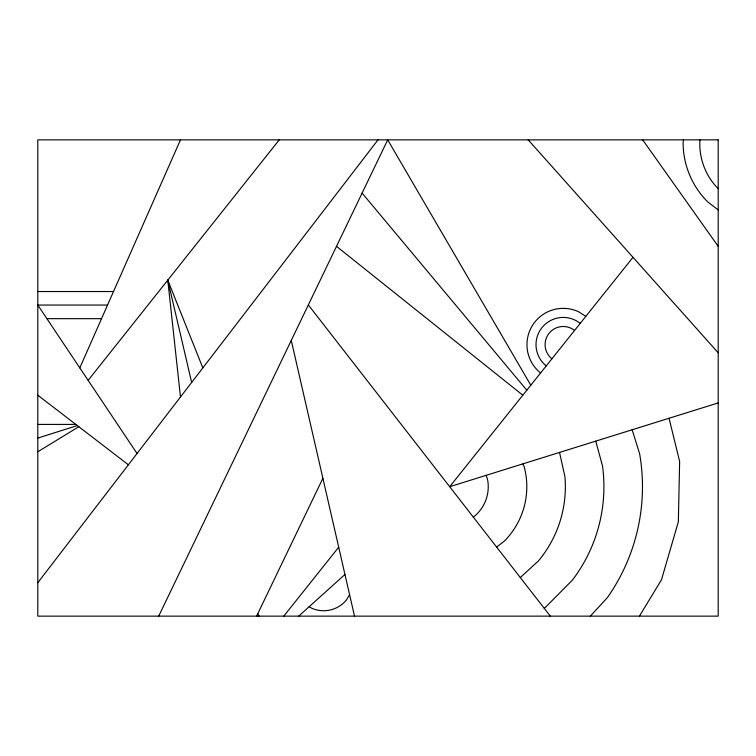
<?xml version="1.0" encoding="UTF-8"?>
<svg xmlns="http://www.w3.org/2000/svg" width="756" height="756" viewBox="0 0 756 756"><rect width="100%" height="100%" fill="white"/><g stroke="black" fill="none" stroke-linecap="round" stroke-linejoin="round"><path stroke-width="1.13" d="M699.952 139.86C698.676 157.598 705.48 176.139 718.2 188.594M683.462 139.86L683.112 142.582A83.812 83.812 0 0 0 707.654 201.843L718.2 209.932M79.805 367.888L180.476 139.86M158.703 616.14L387.705 139.86L530.807 385.21M256.605 616.14L322.888 478.283M639.434 616.14L661.462 579.805L678.34 521.82L679.635 461.443L669.051 418.257M349.622 594.821L346.428 599.962A29.484 29.484 0 0 1 311.463 608.107L309.195 606.69M37.8 582.715L378 139.86M88.14 380.353L279.238 139.86M283.793 616.14L338.697 547.212M633.008 257.324L449.688 486.713L718.2 402.92M590.332 616.14L607.257 597.779A192.78 192.78 0 0 0 639.642 453.827L632.139 429.777M544.329 608.429L572.424 580.098A154.224 154.224 0 0 0 602.513 465.961L595.747 441.135M520.317 577.546L538.376 560.971A115.668 115.668 0 0 0 564.902 476.507L559.534 452.428M298.705 616.14L344.953 574.475M496.616 547.07L504.214 541.239A77.112 77.112 0 0 0 524.173 466.754L522.963 463.844M473.247 517.01L474.607 516.131A38.556 38.556 0 0 0 487.629 479.843L486.174 475.326M37.8 451.767L78.813 426.715M37.8 438.083L77.32 425.562M37.8 291.532L113.513 291.532M107.55 305.055L37.8 305.055L137.053 453.515M46.9 318.663L101.54 318.663M37.8 424.409L75.817 424.409M585.824 316.367L578.52 311.727A36.288 36.288 0 0 0 539.945 372.462L540.635 372.906M37.8 395.208L128.388 464.798M336.514 246.324L522.812 395.208M528.198 139.86L718.2 352.787M362.105 193.092L526.809 390.209M308.335 304.933L550.321 616.14M642.666 139.86L718.2 246.324M257.768 613.721L259.1 616.14M180.476 396.985L167.775 280.136L202.825 367.888M167.775 280.136L191.655 382.441M291.268 340.427L354.517 616.14M551.908 358.807A18.144 18.144 0 0 1 549.054 333.311A18.144 18.144 0 0 1 574.56 330.457M546.238 365.895A27.216 27.216 0 0 1 541.967 327.641A27.216 27.216 0 0 1 580.221 323.37M718.2 139.86L37.8 139.86L37.8 616.14L718.2 616.14L718.2 139.86"/></g></svg>
